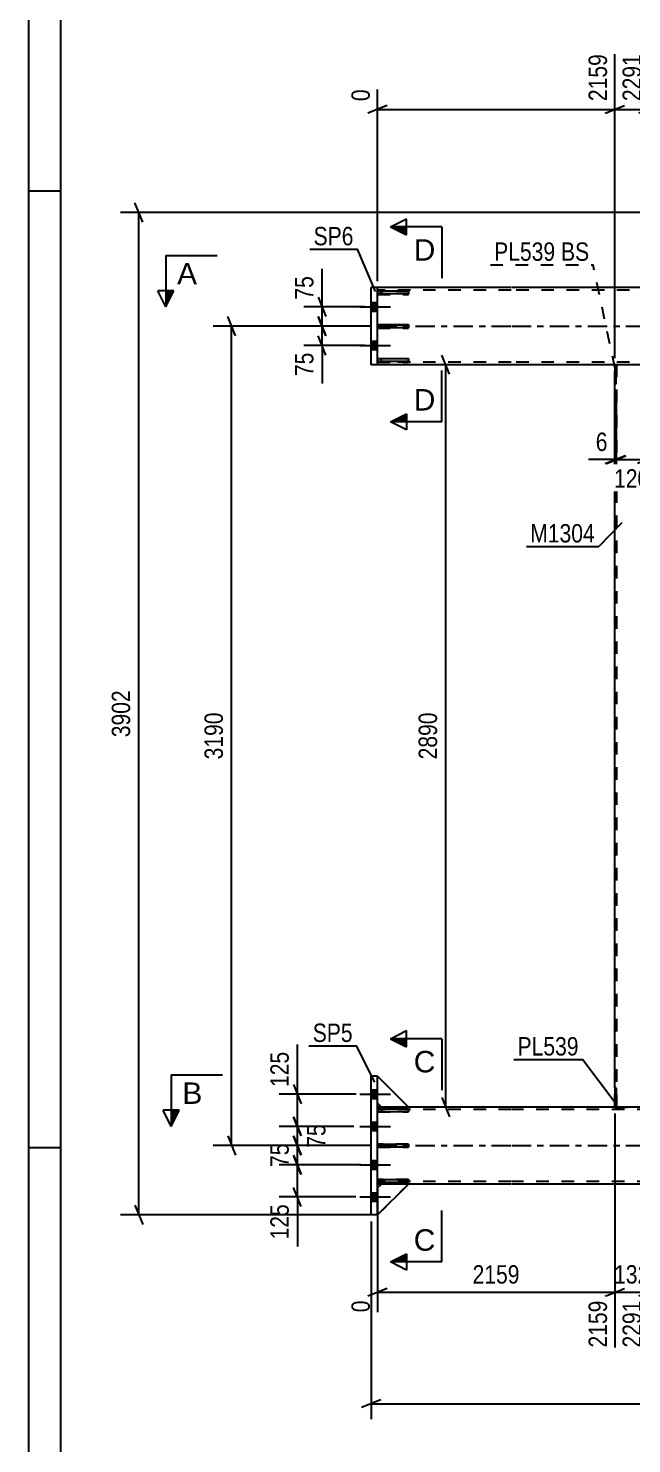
# Model space of a CAD drawing. Header units: millimetres. Extents: x -54 to 787, y -426 to 168.
# Drawn here: x -54.3 to 39.5, y -174 to 46.4 of the extents above; entities that cross this region are included whole.
import ezdxf

# ---------------------------------------------------------------- set-up
doc = ezdxf.new("R2010")
doc.units = ezdxf.units.MM
doc.linetypes.add('DXK_LINE_DOT2', pattern=[3.9198, 1.9599, -1.9599])
doc.linetypes.add('DXK_LINE_DOT3', pattern=[5.9187, 2.979, -0.9799, 0.9799, -0.9799])
doc.styles.add('Arial', font='ARIAL.TTF', dxfattribs={"height": 0.2})
doc.styles.add('Arial Narrow', font='ARIALN.TTF', dxfattribs={"height": 0.2})

# ---------------------------------------------------------------- blocks, each defined once
blk = doc.blocks.new('Unknown-761549023-1135')
at = {"color": 5, "linetype": 'Continuous'}
for p, q in [((-54.33, 168.03), (-54.33, -425.97)), ((-49.33, 163.03), (-49.33, -420.97)), ((-49.33, 21.03), (-54.33, 21.03)), ((-49.33, -127.97), (-54.33, -127.97))]:
    blk.add_line(p, q, dxfattribs=at)
blk = doc.blocks.new('Part-761549023-3856 - 3598')
at = {"color": 2, "linetype": 'Continuous'}
for p, q in [((0.6, -121.6), (0, -121.6)), ((20.8, -121.6), (4.8, -121.6)), ((36.9, -121.6), (20.9, -121.6)), ((41.94, -121.6), (37.14, -121.6)), ((0.6, -133.6), (0, -133.6)), ((20.8, -133.6), (4.8, -133.6)), ((613.74, -133.6), (20.9, -133.6))]:
    blk.add_line(p, q, dxfattribs=at)
at = {"color": 7, "linetype": 'DXK_LINE_DOT2'}
for p, q in [((0, -133.6), (0, -121.6)), ((20.8, -122), (0, -122)), ((4.8, -121.6), (0.6, -121.6)), ((618.54, -122), (20.9, -122)), ((37.14, -121.6), (36.9, -121.6)), ((20.8, -133.2), (0, -133.2)), ((4.8, -133.6), (0.6, -133.6)), ((618.54, -133.2), (20.9, -133.2))]:
    blk.add_line(p, q, dxfattribs=at)
at = {"color": 7, "linetype": 'DXK_LINE_DOT3'}
for p, q in [((0, -127.6), (20.8, -127.6)), ((20.9, -127.6), (618.54, -127.6))]:
    blk.add_line(p, q, dxfattribs=at)
blk = doc.blocks.new('Part-761549023-3754 - 3598')
at = {"color": 2, "linetype": 'Continuous'}
for p, q in [((0, -122.34), (0, -121.86)), ((0, -121.86), (4.8, -121.86)), ((4.8, -122.34), (0, -122.34)), ((4.8, -121.86), (4.8, -122.34))]:
    blk.add_line(p, q, dxfattribs=at)
at = {"color": 7, "linetype": 'DXK_LINE_DOT2'}
blk.add_line((0.6, -122.34), (0.6, -121.86), dxfattribs=at)
blk = doc.blocks.new('Part-761549023-3761 - 3598')
at = {"color": 7, "linetype": 'DXK_LINE_DOT2'}
for p, q in [((0, -121), (0, -116.8)), ((0, -116.8), (4.8, -121.6)), ((0.6, -121.6), (0, -121)), ((4.8, -121.6), (0.6, -121.6))]:
    blk.add_line(p, q, dxfattribs=at)
blk = doc.blocks.new('Part-761549023-3728 - 3598')
at = {"color": 2, "linetype": 'Continuous'}
for p, q in [((-1, -6), (-1, 6)), ((0, 6), (-1, 6)), ((0, -6), (0, 6)), ((0, -6), (-1, -6))]:
    blk.add_line(p, q, dxfattribs=at)
blk = doc.blocks.new('Part-761549023-3733 - 3598')
at = {"color": 2, "linetype": 'Continuous'}
for p, q in [((-1, -138.4), (-1, -116.8)), ((0, -116.8), (-1, -116.8)), ((0, -138.4), (0, -116.8)), ((0, -138.4), (-1, -138.4))]:
    blk.add_line(p, q, dxfattribs=at)
blk = doc.blocks.new('Part-761549023-3683 - 3598')
at = {"color": 7, "linetype": 'DXK_LINE_DOT2'}
for p, q in [((42.18, -6), (36.9, -6)), ((36.9, -8.98), (36.9, -6)), ((37.22, -121.6), (37.22, -6)), ((41.86, -121.6), (41.86, -6)), ((42.18, -8.46), (42.18, -6)), ((36.9, -121.6), (36.9, -118.62)), ((42.18, -121.6), (42.18, -119.14)), ((36.9, -121.6), (42.18, -121.6))]:
    blk.add_line(p, q, dxfattribs=at)
at = {"color": 2, "linetype": 'Continuous'}
for p, q in [((42.18, -119.14), (42.18, -8.46)), ((36.9, -118.62), (36.9, -8.98))]:
    blk.add_line(p, q, dxfattribs=at)
blk = doc.blocks.new('Part-761549023-3758 - 3598')
at = {"color": 2, "linetype": 'Continuous'}
for p, q in [((0, -116.8), (4.8, -121.6)), ((0.6, -121.6), (0, -121)), ((4.8, -121.6), (0.6, -121.6))]:
    blk.add_line(p, q, dxfattribs=at)
at = {"color": 7, "linetype": 'DXK_LINE_DOT2'}
blk.add_line((0, -121), (0, -116.8), dxfattribs=at)
blk = doc.blocks.new('Part-761549023-3767 - 3598')
at = {"color": 7, "linetype": 'DXK_LINE_DOT2'}
for p, q in [((0.6, -133.6), (0, -134.2)), ((0, -138.4), (4.8, -133.6)), ((0, -134.2), (0, -138.4)), ((4.8, -133.6), (0.6, -133.6))]:
    blk.add_line(p, q, dxfattribs=at)
blk = doc.blocks.new('Part-761549023-3884 - 3598')
at = {"color": 2, "linetype": 'Continuous'}
for p, q in [((0, -5.5), (0, -5.02)), ((0, -5.02), (4.8, -5.02)), ((4.8, -5.5), (0, -5.5)), ((4.8, -5.02), (4.8, -5.5))]:
    blk.add_line(p, q, dxfattribs=at)
at = {"color": 7, "linetype": 'DXK_LINE_DOT2'}
blk.add_line((0.6, -5.5), (0.6, -5.02), dxfattribs=at)
blk = doc.blocks.new('Part-761549023-3755 - 3598')
at = {"color": 2, "linetype": 'Continuous'}
for p, q in [((0, -127.84), (0, -127.36)), ((0, -127.36), (4.8, -127.36)), ((4.8, -127.36), (4.8, -127.84)), ((4.8, -127.84), (0, -127.84))]:
    blk.add_line(p, q, dxfattribs=at)
at = {"color": 7, "linetype": 'DXK_LINE_DOT2'}
blk.add_line((0.6, -127.84), (0.6, -127.36), dxfattribs=at)
blk = doc.blocks.new('Part-761549023-3764 - 3598')
at = {"color": 2, "linetype": 'Continuous'}
for p, q in [((0, -134.2), (0.6, -133.6)), ((0, -138.4), (4.8, -133.6)), ((4.8, -133.6), (0.6, -133.6))]:
    blk.add_line(p, q, dxfattribs=at)
at = {"color": 7, "linetype": 'DXK_LINE_DOT2'}
blk.add_line((0, -138.4), (0, -134.2), dxfattribs=at)
blk = doc.blocks.new('Part-761549023-3804 - 3598')
at = {"color": 7, "linetype": 'DXK_LINE_DOT2'}
for p, q in [((4.8, -132.86), (0, -132.86)), ((0, -132.86), (0, -133.34)), ((0, -133.34), (4.8, -133.34)), ((0.6, -133.34), (0.6, -132.86)), ((4.8, -133.34), (4.8, -132.86))]:
    blk.add_line(p, q, dxfattribs=at)
blk = doc.blocks.new('Part-761549023-3805 - 3598')
at = {"color": 7, "linetype": 'DXK_LINE_DOT2'}
for p, q in [((4.8, -121.86), (0, -121.86)), ((0, -121.86), (0, -122.34)), ((0, -122.34), (4.8, -122.34)), ((0.6, -122.34), (0.6, -121.86)), ((4.8, -122.34), (4.8, -121.86))]:
    blk.add_line(p, q, dxfattribs=at)
blk = doc.blocks.new('Part-761549023-3806 - 3598')
at = {"color": 7, "linetype": 'DXK_LINE_DOT2'}
for p, q in [((4.8, -127.36), (0, -127.36)), ((0, -127.36), (0, -127.84)), ((0.6, -127.84), (0.6, -127.36)), ((4.8, -127.84), (4.8, -127.36)), ((0, -127.84), (4.8, -127.84))]:
    blk.add_line(p, q, dxfattribs=at)
blk = doc.blocks.new('Part-761549023-3807 - 3598')
at = {"color": 2, "linetype": 'Continuous'}
for p, q in [((0, -133.34), (0, -132.86)), ((0, -132.86), (4.8, -132.86)), ((4.8, -133.34), (0, -133.34)), ((4.8, -132.86), (4.8, -133.34))]:
    blk.add_line(p, q, dxfattribs=at)
at = {"color": 7, "linetype": 'DXK_LINE_DOT2'}
blk.add_line((0.6, -133.34), (0.6, -132.86), dxfattribs=at)
blk = doc.blocks.new('Part-761549023-3837 - 3598')
at = {"color": 7, "linetype": 'DXK_LINE_DOT2'}
for p, q in [((36.9, -121.6), (36.9, -118.62)), ((37.14, -118.62), (36.9, -118.62)), ((37.14, -121.6), (37.14, -118.62)), ((37.14, -121.6), (36.9, -121.6))]:
    blk.add_line(p, q, dxfattribs=at)
blk = doc.blocks.new('Part-761549023-3842 - 3598')
at = {"color": 2, "linetype": 'Continuous'}
for p, q in [((37.14, -118.62), (36.9, -118.62)), ((36.9, -118.62), (36.9, -121.6)), ((37.14, -118.62), (37.14, -121.6)), ((37.14, -121.6), (36.9, -121.6))]:
    blk.add_line(p, q, dxfattribs=at)
blk = doc.blocks.new('Part-761549023-3843 - 3598')
at = {"color": 7, "linetype": 'DXK_LINE_DOT2'}
for p, q in [((4.8, -5.11), (0, -5.11)), ((0, -5.11), (0, -5.59)), ((0, -5.59), (4.8, -5.59)), ((0.6, -5.59), (0.6, -5.11)), ((4.8, -5.59), (4.8, -5.11))]:
    blk.add_line(p, q, dxfattribs=at)
blk = doc.blocks.new('Part-761549023-3844 - 3598')
at = {"color": 7, "linetype": 'DXK_LINE_DOT2'}
for p, q in [((4.8, 5.41), (0, 5.41)), ((0, 5.41), (0, 4.93)), ((0, 4.93), (4.8, 4.93)), ((0.6, 4.93), (0.6, 5.41)), ((4.8, 4.93), (4.8, 5.41))]:
    blk.add_line(p, q, dxfattribs=at)
blk = doc.blocks.new('Part-761549023-3845 - 3598')
at = {"color": 7, "linetype": 'DXK_LINE_DOT2'}
for p, q in [((4.8, 0.15), (0, 0.15)), ((0, 0.15), (0, -0.33)), ((0.6, -0.33), (0.6, 0.15)), ((4.8, -0.33), (4.8, 0.15)), ((0, -0.33), (4.8, -0.33))]:
    blk.add_line(p, q, dxfattribs=at)
blk = doc.blocks.new('Part-761549023-3851 - 3598')
at = {"color": 2, "linetype": 'Continuous'}
for p, q in [((20.8, 6), (0, 6)), ((153.05, 6), (20.9, 6)), ((20.8, -6), (0, -6)), ((36.9, -6), (20.9, -6)), ((41.94, -6), (37.14, -6))]:
    blk.add_line(p, q, dxfattribs=at)
at = {"color": 7, "linetype": 'DXK_LINE_DOT2'}
for p, q in [((0, -6), (0, 6)), ((20.8, 5.6), (0, 5.6)), ((658.54, 5.6), (20.9, 5.6)), ((20.8, -5.6), (0, -5.6)), ((658.54, -5.6), (20.9, -5.6)), ((37.14, -6), (36.9, -6))]:
    blk.add_line(p, q, dxfattribs=at)
at = {"color": 7, "linetype": 'DXK_LINE_DOT3'}
for p, q in [((0, 0), (20.8, 0)), ((20.9, 0), (658.54, 0))]:
    blk.add_line(p, q, dxfattribs=at)
blk = doc.blocks.new('Part-761549023-3885 - 3598')
at = {"color": 2, "linetype": 'Continuous'}
for p, q in [((0, 5.5), (4.8, 5.5)), ((0, 5.5), (0, 5.02)), ((4.8, 5.02), (0, 5.02)), ((4.8, 5.5), (4.8, 5.02))]:
    blk.add_line(p, q, dxfattribs=at)
at = {"color": 7, "linetype": 'DXK_LINE_DOT2'}
blk.add_line((0.6, 5.02), (0.6, 5.5), dxfattribs=at)
blk = doc.blocks.new('Part-761549023-3886 - 3598')
at = {"color": 2, "linetype": 'Continuous'}
for p, q in [((0, -0.24), (0, 0.24)), ((0, 0.24), (4.8, 0.24)), ((4.8, 0.24), (4.8, -0.24)), ((4.8, -0.24), (0, -0.24))]:
    blk.add_line(p, q, dxfattribs=at)
at = {"color": 7, "linetype": 'DXK_LINE_DOT2'}
blk.add_line((0.6, -0.24), (0.6, 0.24), dxfattribs=at)
blk = doc.blocks.new('Part-761549023-3909 - 3598')
at = {"color": 7, "linetype": 'DXK_LINE_DOT2'}
for p, q in [((36.9, -6), (37.14, -6)), ((36.9, -6), (36.9, -8.98)), ((37.14, -6), (37.14, -8.98)), ((36.9, -8.98), (37.14, -8.98))]:
    blk.add_line(p, q, dxfattribs=at)
blk = doc.blocks.new('Part-761549023-3914 - 3598')
at = {"color": 2, "linetype": 'Continuous'}
for p, q in [((37.14, -6), (36.9, -6)), ((36.9, -6), (36.9, -8.98)), ((37.14, -8.98), (37.14, -6)), ((36.9, -8.98), (37.14, -8.98))]:
    blk.add_line(p, q, dxfattribs=at)
blk = doc.blocks.new('Bolt-761549023-3933 - 3598')
at = {"linetype": 'Continuous'}
for points in [[(-1, -118.94), (-1, -120.26), (0, -120.26), (0, -118.94)], [(-1, -118.94), (-1, -120.26), (0, -120.26), (0, -118.94)], [(-1, -118.94), (-1, -120.26), (0, -120.26), (0, -118.94)], [(-1, -123.94), (-1, -125.26), (0, -125.26), (0, -123.94)], [(-1, -123.94), (-1, -125.26), (0, -125.26), (0, -123.94)], [(-1, -129.94), (-1, -131.26), (0, -131.26), (0, -129.94)], [(-1, -129.94), (-1, -131.26), (0, -131.26), (0, -129.94)], [(-1, -134.94), (-1, -136.26), (0, -136.26), (0, -134.94)], [(-1, -134.94), (-1, -136.26), (0, -136.26), (0, -134.94)], [(-1, -134.94), (-1, -136.26), (0, -136.26), (0, -134.94)]]:
    blk.add_hatch(color=1, dxfattribs=at).paths.add_polyline_path(points)
at = {"color": 1, "linetype": 'Continuous'}
for p, q in [((-1, -118.94), (0, -118.94)), ((-1, -118.94), (0, -118.94)), ((-1, -118.94), (0, -118.94)), ((-2.76, -119.6), (2, -119.6)), ((-2.76, -119.6), (2, -119.6)), ((-2.76, -119.6), (2, -119.6)), ((-1, -120.26), (0, -120.26)), ((-1, -120.26), (0, -120.26)), ((-1, -120.26), (0, -120.26)), ((-2.76, -124.6), (2, -124.6)), ((-2.76, -124.6), (2, -124.6)), ((-1, -123.94), (0, -123.94)), ((-1, -123.94), (0, -123.94)), ((-1, -125.26), (0, -125.26)), ((-1, -125.26), (0, -125.26)), ((-1, -129.94), (0, -129.94)), ((-1, -129.94), (0, -129.94)), ((-2.76, -130.6), (2, -130.6)), ((-2.76, -130.6), (2, -130.6)), ((-1, -131.26), (0, -131.26)), ((-1, -131.26), (0, -131.26)), ((-2.76, -135.6), (2, -135.6)), ((-2.76, -135.6), (2, -135.6)), ((-2.76, -135.6), (2, -135.6)), ((-1, -134.94), (0, -134.94)), ((-1, -134.94), (0, -134.94)), ((-1, -134.94), (0, -134.94)), ((-1, -136.26), (0, -136.26)), ((-1, -136.26), (0, -136.26)), ((-1, -136.26), (0, -136.26))]:
    blk.add_line(p, q, dxfattribs=at)
blk = doc.blocks.new('Bolt-761549023-3937 - 3598')
at = {"linetype": 'Continuous'}
for points in [[(-1, 3.66), (-1, 2.34), (0, 2.34), (0, 3.66)], [(-1, 3.66), (-1, 2.34), (0, 2.34), (0, 3.66)], [(-1, -2.34), (-1, -3.66), (0, -3.66), (0, -2.34)], [(-1, -2.34), (-1, -3.66), (0, -3.66), (0, -2.34)]]:
    blk.add_hatch(color=1, dxfattribs=at).paths.add_polyline_path(points)
at = {"color": 1, "linetype": 'Continuous'}
for p, q in [((-2.76, 3), (2, 3)), ((-2.76, 3), (2, 3)), ((-1, 3.66), (0, 3.66)), ((-1, 3.66), (0, 3.66)), ((-1, 2.34), (0, 2.34)), ((-1, 2.34), (0, 2.34)), ((-2.76, -3), (2, -3)), ((-2.76, -3), (2, -3)), ((-1, -2.34), (0, -2.34)), ((-1, -2.34), (0, -2.34)), ((-1, -3.66), (0, -3.66)), ((-1, -3.66), (0, -3.66))]:
    blk.add_line(p, q, dxfattribs=at)
blk = doc.blocks.new('StraightDimension-761549023-7930 - 3598')
at = {"color": 7, "linetype": 'Continuous'}
for p, q in [((36.9, -5), (36.9, 42.35)), ((42.18, -5), (42.18, 42.35)), ((35.4, 33.14), (38.4, 34.34)), ((36.9, 33.74), (42.18, 33.74)), ((43.68, 34.34), (40.68, 33.14))]:
    blk.add_line(p, q, dxfattribs=at)
at = {"color": 0, "linetype": 'Continuous'}
blk.add_wipeout([(41.58, 42.95), (37.38, 42.95), (37.38, 34.44), (41.58, 34.44)], dxfattribs=at)
at = {"color": 3, "linetype": 'Continuous', "style": 'Arial Narrow'}
blk.add_text('2291', height=2.863, rotation=90.0002, dxfattribs=at).set_placement((40.98, 35.04))
blk = doc.blocks.new('StraightDimension-761549023-4594 - 3598')
at = {"color": 7, "linetype": 'Continuous'}
for p, q in [((-1, -127.6), (-15.31, -127.6)), ((-13.06, -126.1), (-11.86, -129.1)), ((-12.46, -130.6), (-12.46, -127.6)), ((-11.86, -132.1), (-13.06, -129.1)), ((-2.62, -130.6), (-15.31, -130.6))]:
    blk.add_line(p, q, dxfattribs=at)
at = {"color": 0}
blk.add_wipeout([(-13.21, -126.67), (-17.41, -126.67), (-17.41, -131.53), (-13.21, -131.53)], dxfattribs=at)
at = {"color": 3, "style": 'Arial Narrow'}
blk.add_text('75', height=2.863, rotation=90.0002, dxfattribs=at).set_placement((-13.81, -130.93))
blk = doc.blocks.new('StraightDimension-761549023-15020 - 3598')
at = {"color": 7, "linetype": 'Continuous'}
for p, q in [((-9.23, 4.5), (-8.03, 1.5)), ((-2, 3), (-11.48, 3)), ((-8.63, 0), (-8.63, 3)), ((-1, 0), (-11.48, 0)), ((-8.03, -1.5), (-9.23, 1.5))]:
    blk.add_line(p, q, dxfattribs=at)
at = {"color": 0}
blk.add_wipeout([(-9.38, 8.38), (-13.58, 8.38), (-13.58, 3.52), (-9.38, 3.52)], dxfattribs=at)
at = {"color": 7, "linetype": 'Continuous'}
blk.add_line((-8.63, 3), (-8.63, 8.91), dxfattribs=at)
blk.add_line((-8.63, 3), (-8.63, 8.91), dxfattribs=at)
at = {"color": 3, "style": 'Arial Narrow'}
blk.add_text('75', height=2.863, rotation=90.0002, dxfattribs=at).set_placement((-9.98, 4.13))
blk = doc.blocks.new('StraightDimension-761549023-12997 - 3598')
at = {"color": 7, "linetype": 'Continuous'}
for p, q in [((36.9, -9.98), (36.9, -23.19)), ((37.14, -9.98), (37.14, -23.19)), ((35.4, -21.39), (38.4, -20.19)), ((38.64, -20.19), (35.64, -21.39)), ((36.9, -20.79), (37.14, -20.79))]:
    blk.add_line(p, q, dxfattribs=at)
at = {"color": 0}
blk.add_wipeout([(36.37, -20.04), (36.37, -15.84), (33.35, -15.84), (33.35, -20.04)], dxfattribs=at)
at = {"color": 7, "linetype": 'Continuous'}
blk.add_line((36.9, -20.79), (32.82, -20.79), dxfattribs=at)
blk.add_line((36.9, -20.79), (32.82, -20.79), dxfattribs=at)
at = {"color": 3, "style": 'Arial Narrow'}
blk.add_text('6', height=2.86, dxfattribs=at).set_placement((33.95, -19.44))
blk = doc.blocks.new('StraightDimension-761549023-8381 - 3598')
at = {"color": 7, "linetype": 'Continuous'}
for p, q in [((36.9, -122.6), (36.9, -159.04)), ((42.18, -122.6), (42.18, -159.04)), ((35.4, -151.03), (38.4, -149.83)), ((43.68, -149.83), (40.68, -151.03)), ((36.9, -150.43), (42.18, -150.43))]:
    blk.add_line(p, q, dxfattribs=at)
at = {"color": 0}
blk.add_wipeout([(42.88, -149.68), (42.88, -145.48), (36.2, -145.48), (36.2, -149.68)], dxfattribs=at)
at = {"color": 0, "linetype": 'Continuous'}
blk.add_wipeout([(41.58, -151.13), (37.38, -151.13), (37.38, -159.64), (41.58, -159.64)], dxfattribs=at)
at = {"color": 3, "style": 'Arial Narrow'}
blk.add_text('132', height=2.863, dxfattribs=at).set_placement((36.8, -149.08))
at = {"color": 3, "linetype": 'Continuous', "style": 'Arial Narrow'}
blk.add_text('2291', height=2.863, rotation=90.0002, dxfattribs=at).set_placement((40.98, -159.04))
blk = doc.blocks.new('StraightDimension-761549023-8382 - 3598')
at = {"color": 7, "linetype": 'Continuous'}
for p, q in [((36.9, -122.6), (36.9, -159.04)), ((0, -134.6), (0, -153.55)), ((1.5, -149.83), (-1.5, -151.03)), ((35.4, -151.03), (38.4, -149.83)), ((0, -150.43), (36.9, -150.43))]:
    blk.add_line(p, q, dxfattribs=at)
at = {"color": 0}
blk.add_wipeout([(22.71, -149.68), (22.71, -145.48), (14.19, -145.48), (14.19, -149.68)], dxfattribs=at)
at = {"color": 0, "linetype": 'Continuous'}
for points in [[(-0.6, -151.13), (-4.8, -151.13), (-4.8, -154.15), (-0.6, -154.15)], [(36.3, -151.13), (32.1, -151.13), (32.1, -159.64), (36.3, -159.64)]]:
    blk.add_wipeout(points, dxfattribs=at)
at = {"color": 3, "style": 'Arial Narrow'}
blk.add_text('2159', height=2.863, dxfattribs=at).set_placement((14.79, -149.08))
at = {"color": 3, "linetype": 'Continuous', "style": 'Arial Narrow'}
for s, height, p in [('0', 2.86, (-1.2, -153.55)), ('2159', 2.863, (35.7, -159.04))]:
    blk.add_text(s, height=height, rotation=90.0002, dxfattribs=at).set_placement(p)
blk = doc.blocks.new('StraightDimension-761549023-12996 - 3598')
at = {"color": 7, "linetype": 'Continuous'}
for p, q in [((37.14, -9.98), (37.14, -23.64)), ((41.94, -9.46), (41.94, -23.64)), ((35.64, -21.39), (38.64, -20.19)), ((37.14, -20.79), (41.94, -20.79)), ((43.44, -20.19), (40.44, -21.39))]:
    blk.add_line(p, q, dxfattribs=at)
at = {"color": 0}
blk.add_wipeout([(42.88, -25.74), (42.88, -21.54), (36.2, -21.54), (36.2, -25.74)], dxfattribs=at)
at = {"color": 3, "style": 'Arial Narrow'}
blk.add_text('120', height=2.863, dxfattribs=at).set_placement((36.8, -25.14))
blk = doc.blocks.new('StraightDimension-761549023-4605 - 3598')
at = {"color": 7, "linetype": 'Continuous'}
for p, q in [((-13.06, -129.1), (-11.86, -132.1)), ((-2.62, -130.6), (-15.31, -130.6)), ((-12.46, -135.6), (-12.46, -130.6)), ((-11.86, -137.1), (-13.06, -134.1)), ((-3.36, -135.6), (-15.31, -135.6))]:
    blk.add_line(p, q, dxfattribs=at)
at = {"color": 0}
blk.add_wipeout([(-13.21, -136.12), (-17.41, -136.12), (-17.41, -142.81), (-13.21, -142.81)], dxfattribs=at)
at = {"color": 7, "linetype": 'Continuous'}
blk.add_line((-12.46, -135.6), (-12.46, -143.33), dxfattribs=at)
blk.add_line((-12.46, -135.6), (-12.46, -143.33), dxfattribs=at)
at = {"color": 3, "style": 'Arial Narrow'}
blk.add_text('125', height=2.863, rotation=90.0002, dxfattribs=at).set_placement((-13.81, -142.21))
blk = doc.blocks.new('StraightDimension-761549023-4326 - 3598')
at = {"color": 7, "linetype": 'Continuous'}
for p, q in [((158.55, 17.7), (-39.99, 17.7)), ((-36.54, 16.2), (-37.74, 19.2)), ((-37.14, -138.4), (-37.14, 17.7)), ((-1, -138.4), (-39.99, -138.4)), ((-37.74, -136.9), (-36.54, -139.9))]:
    blk.add_line(p, q, dxfattribs=at)
at = {"color": 0}
blk.add_wipeout([(-37.89, -56.09), (-42.09, -56.09), (-42.09, -64.61), (-37.89, -64.61)], dxfattribs=at)
at = {"color": 3, "style": 'Arial Narrow'}
blk.add_text('3902', height=2.863, rotation=90.0002, dxfattribs=at).set_placement((-38.49, -64.01))
blk = doc.blocks.new('StraightDimension-761549023-4570 - 3598')
at = {"color": 7, "linetype": 'Continuous'}
for p, q in [((-13.06, -123.1), (-11.86, -126.1)), ((-3.67, -124.6), (-14.86, -124.6)), ((-12.46, -127.6), (-12.46, -124.6)), ((-1, -127.6), (-14.86, -127.6)), ((-11.86, -129.1), (-13.06, -126.1))]:
    blk.add_line(p, q, dxfattribs=at)
at = {"color": 0}
blk.add_wipeout([(-7.51, -123.67), (-11.71, -123.67), (-11.71, -128.53), (-7.51, -128.53)], dxfattribs=at)
at = {"color": 3, "style": 'Arial Narrow'}
blk.add_text('75', height=2.863, rotation=90.0002, dxfattribs=at).set_placement((-8.11, -127.93))
blk = doc.blocks.new('StraightDimension-761549023-4581 - 3598')
at = {"color": 7, "linetype": 'Continuous'}
for p, q in [((-13.06, -118.1), (-11.86, -121.1)), ((-3.35, -119.6), (-15.31, -119.6)), ((-12.46, -124.6), (-12.46, -119.6)), ((-11.86, -126.1), (-13.06, -123.1)), ((-3.67, -124.6), (-15.31, -124.6))]:
    blk.add_line(p, q, dxfattribs=at)
at = {"color": 0}
blk.add_wipeout([(-13.21, -112.39), (-17.41, -112.39), (-17.41, -119.07), (-13.21, -119.07)], dxfattribs=at)
at = {"color": 7, "linetype": 'Continuous'}
blk.add_line((-12.46, -119.6), (-12.46, -111.87), dxfattribs=at)
blk.add_line((-12.46, -119.6), (-12.46, -111.87), dxfattribs=at)
at = {"color": 3, "style": 'Arial Narrow'}
blk.add_text('125', height=2.863, rotation=90.0002, dxfattribs=at).set_placement((-13.81, -118.47))
blk = doc.blocks.new('StraightDimension-761549023-4666 - 3598')
at = {"color": 7, "linetype": 'Continuous'}
for p, q in [((41.18, -6), (7.76, -6)), ((11.21, -7.5), (10.01, -4.5)), ((10.61, -121.6), (10.61, -6)), ((10.01, -120.1), (11.21, -123.1)), ((41.18, -121.6), (7.76, -121.6))]:
    blk.add_line(p, q, dxfattribs=at)
at = {"color": 0}
blk.add_wipeout([(9.86, -59.54), (5.66, -59.54), (5.66, -68.06), (9.86, -68.06)], dxfattribs=at)
at = {"color": 3, "style": 'Arial Narrow'}
blk.add_text('2890', height=2.863, rotation=90.0002, dxfattribs=at).set_placement((9.26, -67.46))
blk = doc.blocks.new('StraightDimension-761549023-7931 - 3598')
at = {"color": 7, "linetype": 'Continuous'}
for p, q in [((36.9, -5), (36.9, 42.35)), ((0, 7), (0, 36.87)), ((1.5, 34.34), (-1.5, 33.14)), ((0, 33.74), (36.9, 33.74)), ((35.4, 33.14), (38.4, 34.34))]:
    blk.add_line(p, q, dxfattribs=at)
at = {"color": 0, "linetype": 'Continuous'}
for points in [[(36.3, 42.95), (32.1, 42.95), (32.1, 34.44), (36.3, 34.44)], [(-0.6, 37.47), (-4.8, 37.47), (-4.8, 34.44), (-0.6, 34.44)]]:
    blk.add_wipeout(points, dxfattribs=at)
at = {"color": 3, "linetype": 'Continuous', "style": 'Arial Narrow'}
for s, height, p in [('2159', 2.863, (35.7, 35.04)), ('0', 2.86, (-1.2, 35.04))]:
    blk.add_text(s, height=height, rotation=90.0002, dxfattribs=at).set_placement(p)
blk = doc.blocks.new('StraightDimension-761549023-13310 - 3598')
at = {"color": 7, "linetype": 'Continuous'}
for p, q in [((-1, -139.4), (-1, -170.19)), ((0.5, -167.19), (-2.5, -168.39)), ((-1, -167.79), (659.54, -167.79))]:
    blk.add_line(p, q, dxfattribs=at)
blk = doc.blocks.new('StraightDimension-761549023-15021 - 3598')
at = {"color": 7, "linetype": 'Continuous'}
for p, q in [((-1, 0), (-11.48, 0)), ((-9.23, 1.5), (-8.03, -1.5)), ((-8.63, -3), (-8.63, 0)), ((-8.03, -4.5), (-9.23, -1.5)), ((-2, -3), (-11.48, -3))]:
    blk.add_line(p, q, dxfattribs=at)
at = {"color": 0}
blk.add_wipeout([(-9.38, -3.53), (-13.58, -3.53), (-13.58, -8.38), (-9.38, -8.38)], dxfattribs=at)
at = {"color": 7, "linetype": 'Continuous'}
blk.add_line((-8.63, -3), (-8.63, -8.91), dxfattribs=at)
blk.add_line((-8.63, -3), (-8.63, -8.91), dxfattribs=at)
at = {"color": 3, "style": 'Arial Narrow'}
blk.add_text('75', height=2.863, rotation=90.0002, dxfattribs=at).set_placement((-9.98, -7.78))
blk = doc.blocks.new('StraightDimension-761549023-15047 - 3598')
at = {"color": 7, "linetype": 'Continuous'}
for p, q in [((-1, 0), (-25.56, 0)), ((-22.11, -1.5), (-23.31, 1.5)), ((-22.71, -127.6), (-22.71, 0)), ((-1, -127.6), (-25.56, -127.6)), ((-23.31, -126.1), (-22.11, -129.1))]:
    blk.add_line(p, q, dxfattribs=at)
at = {"color": 0}
blk.add_wipeout([(-23.46, -59.54), (-27.66, -59.54), (-27.66, -68.06), (-23.46, -68.06)], dxfattribs=at)
at = {"color": 3, "style": 'Arial Narrow'}
blk.add_text('3190', height=2.863, rotation=90.0002, dxfattribs=at).set_placement((-24.06, -67.46))
blk = doc.blocks.new('Mark-761549023-3679 - 3598')
at = {"color": 0}
blk.add_wipeout([(33.81, -33.69), (33.81, -30.69), (23.76, -30.69), (23.76, -33.69)], dxfattribs=at)
blk.add_wipeout([(33.81, -33.69), (33.81, -30.69), (23.76, -30.69), (23.76, -33.69)], dxfattribs=at)
at = {"color": 30, "linetype": 'Continuous'}
for p in [(38.03, -30.61), (23.16, -34.29)]:
    blk.add_line(p, (34.41, -34.29), dxfattribs=at)
at = {"color": 3, "style": 'Arial Narrow'}
blk.add_text('M1304', height=2.863, dxfattribs=at).set_placement((23.76, -33.69))
blk = doc.blocks.new('MarkSet-761549023-5159 - 3598')
at = {"color": 0}
blk.add_wipeout([(27.65, 10.17), (27.65, 13.17), (18.15, 13.17), (18.15, 10.17)], dxfattribs=at)
blk.add_wipeout([(27.65, 10.17), (27.65, 13.17), (18.15, 13.17), (18.15, 10.17)], dxfattribs=at)
blk.add_wipeout([(32.93, 10.17), (32.93, 13.17), (28.55, 13.17), (28.55, 10.17)], dxfattribs=at)
blk.add_wipeout([(32.93, 10.17), (32.93, 13.17), (28.55, 13.17), (28.55, 10.17)], dxfattribs=at)
at = {"color": 30, "linetype": 'DXK_LINE_DOT2'}
for p in [(17.55, 9.57), (36.96, -6.61)]:
    blk.add_line(p, (33.53, 9.57), dxfattribs=at)
at = {"color": 3, "style": 'Arial Narrow'}
for s, p in [('PL539', (18.15, 10.17)), ('BS', (28.55, 10.17))]:
    blk.add_text(s, height=2.863, dxfattribs=at).set_placement(p)
blk = doc.blocks.new('Mark-761549023-3724 - 3598')
at = {"color": 0}
blk.add_wipeout([(-3.74, 12.59), (-3.74, 15.59), (-9.95, 15.59), (-9.95, 12.59)], dxfattribs=at)
blk.add_wipeout([(-3.74, 12.59), (-3.74, 15.59), (-9.95, 15.59), (-9.95, 12.59)], dxfattribs=at)
at = {"color": 30, "linetype": 'Continuous'}
for p in [(-10.55, 11.99), (-0.32, 5.39)]:
    blk.add_line(p, (-3.14, 11.99), dxfattribs=at)
at = {"color": 3, "style": 'Arial Narrow'}
blk.add_text('SP6', height=2.863, dxfattribs=at).set_placement((-9.95, 12.59))
blk = doc.blocks.new('Mark-761549023-3729 - 3598')
at = {"color": 0}
blk.add_wipeout([(-3.87, -111.46), (-3.87, -108.46), (-10.08, -108.46), (-10.08, -111.46)], dxfattribs=at)
blk.add_wipeout([(-3.87, -111.46), (-3.87, -108.46), (-10.08, -108.46), (-10.08, -111.46)], dxfattribs=at)
at = {"color": 30, "linetype": 'Continuous'}
for p in [(-10.68, -112.06), (-0.4, -117.7)]:
    blk.add_line(p, (-3.27, -112.06), dxfattribs=at)
at = {"color": 3, "style": 'Arial Narrow'}
blk.add_text('SP5', height=2.863, dxfattribs=at).set_placement((-10.08, -111.46))
blk = doc.blocks.new('Mark-761549023-3838 - 3598')
at = {"color": 0}
blk.add_wipeout([(31.3, -113.57), (31.3, -110.57), (21.79, -110.57), (21.79, -113.57)], dxfattribs=at)
blk.add_wipeout([(31.3, -113.57), (31.3, -110.57), (21.79, -110.57), (21.79, -113.57)], dxfattribs=at)
at = {"color": 30, "linetype": 'Continuous'}
for p in [(21.19, -114.17), (37.14, -121.16)]:
    blk.add_line(p, (31.9, -114.17), dxfattribs=at)
at = {"color": 3, "style": 'Arial Narrow'}
blk.add_text('PL539', height=2.863, dxfattribs=at).set_placement((21.79, -113.57))
blk = doc.blocks.new('SectionMark-761549023-4990 - 3598')
at = {"color": 6, "linetype": 'Continuous'}
for p, q in [((-32.94, 11), (-32.94, 3)), ((-32.94, 3), (-34.19, 5.5))]:
    blk.add_line(p, q, dxfattribs=at)
at = {"color": 0, "linetype": 'Continuous'}
blk.add_wipeout([(-28.08, 6.5), (-28.08, 10), (-31.19, 10), (-31.19, 6.5)], dxfattribs=at)
at = {"linetype": 'Continuous'}
blk.add_hatch(color=6, dxfattribs=at).paths.add_polyline_path([(-32.94, 5.5), (-31.69, 5.5), (-32.94, 3)])
at = {"color": 6, "linetype": 'Continuous'}
for p, q in [((-32.94, 11), (-24.94, 11)), ((-31.69, 5.5), (-34.19, 5.5)), ((-32.94, 3), (-31.69, 5.5))]:
    blk.add_line(p, q, dxfattribs=at)
at = {"color": 3, "linetype": 'Continuous', "style": 'Arial'}
blk.add_text('A', height=3.34, dxfattribs=at).set_placement((-31.19, 6.5))
blk = doc.blocks.new('SectionMark-761549023-4992 - 3598')
at = {"color": 6, "linetype": 'Continuous'}
for p, q in [((-32.12, -116.6), (-32.12, -124.6)), ((-32.12, -124.6), (-33.37, -122.1))]:
    blk.add_line(p, q, dxfattribs=at)
at = {"color": 0, "linetype": 'Continuous'}
blk.add_wipeout([(-27.26, -121.1), (-27.26, -117.6), (-30.37, -117.6), (-30.37, -121.1)], dxfattribs=at)
at = {"linetype": 'Continuous'}
blk.add_hatch(color=6, dxfattribs=at).paths.add_polyline_path([(-32.12, -122.1), (-30.87, -122.1), (-32.12, -124.6)])
at = {"color": 6, "linetype": 'Continuous'}
for p, q in [((-32.12, -116.6), (-24.12, -116.6)), ((-30.87, -122.1), (-33.37, -122.1)), ((-32.12, -124.6), (-30.87, -122.1))]:
    blk.add_line(p, q, dxfattribs=at)
at = {"color": 3, "linetype": 'Continuous', "style": 'Arial'}
blk.add_text('B', height=3.34, dxfattribs=at).set_placement((-30.37, -121.1))
blk = doc.blocks.new('SectionMark-761549023-13437 - 3598')
at = {"linetype": 'Continuous'}
for points in [[(4.5, -110.95), (4.5, -112.2), (2, -110.95)], [(4.5, -144.47), (4.5, -145.72), (2, -145.72)]]:
    blk.add_hatch(color=6, dxfattribs=at).paths.add_polyline_path(points)
at = {"color": 6, "linetype": 'Continuous'}
for p, q in [((2, -110.95), (4.5, -109.7)), ((4.5, -112.2), (4.5, -109.7)), ((10, -110.95), (2, -110.95)), ((2, -110.95), (4.5, -112.2)), ((2, -145.72), (4.5, -144.47)), ((4.5, -144.47), (4.5, -146.97)), ((10, -145.72), (2, -145.72)), ((4.5, -146.97), (2, -145.72))]:
    blk.add_line(p, q, dxfattribs=at)
at = {"color": 0, "linetype": 'Continuous'}
for points in [[(9, -116.2), (9, -112.7), (5.63, -112.7), (5.63, -116.2)], [(9, -143.97), (9, -140.47), (5.63, -140.47), (5.63, -143.97)]]:
    blk.add_wipeout(points, dxfattribs=at)
at = {"color": 6, "linetype": 'Continuous'}
for p, q in [((10, -110.95), (10, -118.95)), ((10, -145.72), (10, -137.72))]:
    blk.add_line(p, q, dxfattribs=at)
at = {"color": 3, "linetype": 'Continuous', "style": 'Arial'}
for p in [(5.63, -116.2), (5.63, -143.97)]:
    blk.add_text('C', height=3.34, dxfattribs=at).set_placement(p)
blk = doc.blocks.new('SectionMark-761549023-15172 - 3598')
at = {"linetype": 'Continuous'}
for points in [[(4.5, 15.45), (4.5, 14.2), (2, 15.45)], [(4.5, -13.64), (4.5, -14.89), (2, -14.89)]]:
    blk.add_hatch(color=6, dxfattribs=at).paths.add_polyline_path(points)
at = {"color": 6, "linetype": 'Continuous'}
for p, q in [((2, 15.45), (4.5, 16.7)), ((10, 15.45), (2, 15.45)), ((2, 15.45), (4.5, 14.2)), ((4.5, 14.2), (4.5, 16.7)), ((2, -14.89), (4.5, -13.64)), ((10, -14.89), (2, -14.89)), ((4.5, -16.14), (2, -14.89)), ((4.5, -13.64), (4.5, -16.14))]:
    blk.add_line(p, q, dxfattribs=at)
at = {"color": 0, "linetype": 'Continuous'}
for points in [[(9, 10.2), (9, 13.7), (5.63, 13.7), (5.63, 10.2)], [(9, -13.14), (9, -9.64), (5.63, -9.64), (5.63, -13.14)]]:
    blk.add_wipeout(points, dxfattribs=at)
at = {"color": 6, "linetype": 'Continuous'}
for p, q in [((10, 15.45), (10, 7.45)), ((10, -14.89), (10, -6.89))]:
    blk.add_line(p, q, dxfattribs=at)
at = {"color": 3, "linetype": 'Continuous', "style": 'Arial'}
for p in [(5.63, 10.2), (5.63, -13.14)]:
    blk.add_text('D', height=3.34, dxfattribs=at).set_placement(p)

msp = doc.modelspace()

# ---------------------------------------------------------------- block references
for name in ['Unknown-761549023-1135', 'Part-761549023-3851 - 3598', 'Part-761549023-3728 - 3598', 'Part-761549023-3885 - 3598', 'Part-761549023-3844 - 3598', 'Bolt-761549023-3937 - 3598', 'Part-761549023-3886 - 3598', 'Part-761549023-3845 - 3598', 'Part-761549023-3884 - 3598', 'Part-761549023-3843 - 3598', 'Part-761549023-3683 - 3598', 'Part-761549023-3909 - 3598', 'Part-761549023-3914 - 3598', 'Part-761549023-3733 - 3598', 'Part-761549023-3761 - 3598', 'Part-761549023-3758 - 3598', 'Bolt-761549023-3933 - 3598', 'Part-761549023-3837 - 3598', 'Part-761549023-3842 - 3598', 'Part-761549023-3856 - 3598', 'Part-761549023-3754 - 3598', 'Part-761549023-3805 - 3598', 'Part-761549023-3755 - 3598', 'Part-761549023-3806 - 3598', 'Part-761549023-3804 - 3598', 'Part-761549023-3807 - 3598', 'Part-761549023-3767 - 3598', 'Part-761549023-3764 - 3598']:
    msp.add_blockref(name, (0, 0))

# ---------------------------------------------------------------- next in the draw order: block references
for name in ['StraightDimension-761549023-7930 - 3598', 'StraightDimension-761549023-15020 - 3598', 'StraightDimension-761549023-12997 - 3598', 'StraightDimension-761549023-8381 - 3598', 'StraightDimension-761549023-4594 - 3598']:
    msp.add_blockref(name, (0, 0))

# ---------------------------------------------------------------- next in the draw order: block references
for name in ['StraightDimension-761549023-12996 - 3598', 'StraightDimension-761549023-8382 - 3598']:
    msp.add_blockref(name, (0, 0))

# ---------------------------------------------------------------- next in the draw order: block references
msp.add_blockref('StraightDimension-761549023-4605 - 3598', (0, 0))

# ---------------------------------------------------------------- next in the draw order: block references
msp.add_blockref('StraightDimension-761549023-4326 - 3598', (0, 0))

# ---------------------------------------------------------------- next in the draw order: block references
for name in ['StraightDimension-761549023-4666 - 3598', 'StraightDimension-761549023-4570 - 3598']:
    msp.add_blockref(name, (0, 0))

# ---------------------------------------------------------------- next in the draw order: block references
for name in ['StraightDimension-761549023-7931 - 3598', 'StraightDimension-761549023-4581 - 3598']:
    msp.add_blockref(name, (0, 0))

# ---------------------------------------------------------------- next in the draw order: block references
for name in ['Mark-761549023-3724 - 3598', 'StraightDimension-761549023-13310 - 3598']:
    msp.add_blockref(name, (0, 0))

# ---------------------------------------------------------------- next in the draw order: block references
for name in ['MarkSet-761549023-5159 - 3598', 'StraightDimension-761549023-15021 - 3598', 'Mark-761549023-3679 - 3598', 'Mark-761549023-3838 - 3598']:
    msp.add_blockref(name, (0, 0))

# ---------------------------------------------------------------- next in the draw order: block references
for name in ['SectionMark-761549023-4990 - 3598', 'StraightDimension-761549023-15047 - 3598']:
    msp.add_blockref(name, (0, 0))

# ---------------------------------------------------------------- next in the draw order: block references
for name in ['SectionMark-761549023-15172 - 3598', 'Mark-761549023-3729 - 3598']:
    msp.add_blockref(name, (0, 0))

# ---------------------------------------------------------------- next in the draw order: block references
msp.add_blockref('SectionMark-761549023-4992 - 3598', (0, 0))

# ---------------------------------------------------------------- next in the draw order: block references
msp.add_blockref('SectionMark-761549023-13437 - 3598', (0, 0))

doc.saveas('drawing.dxf')
